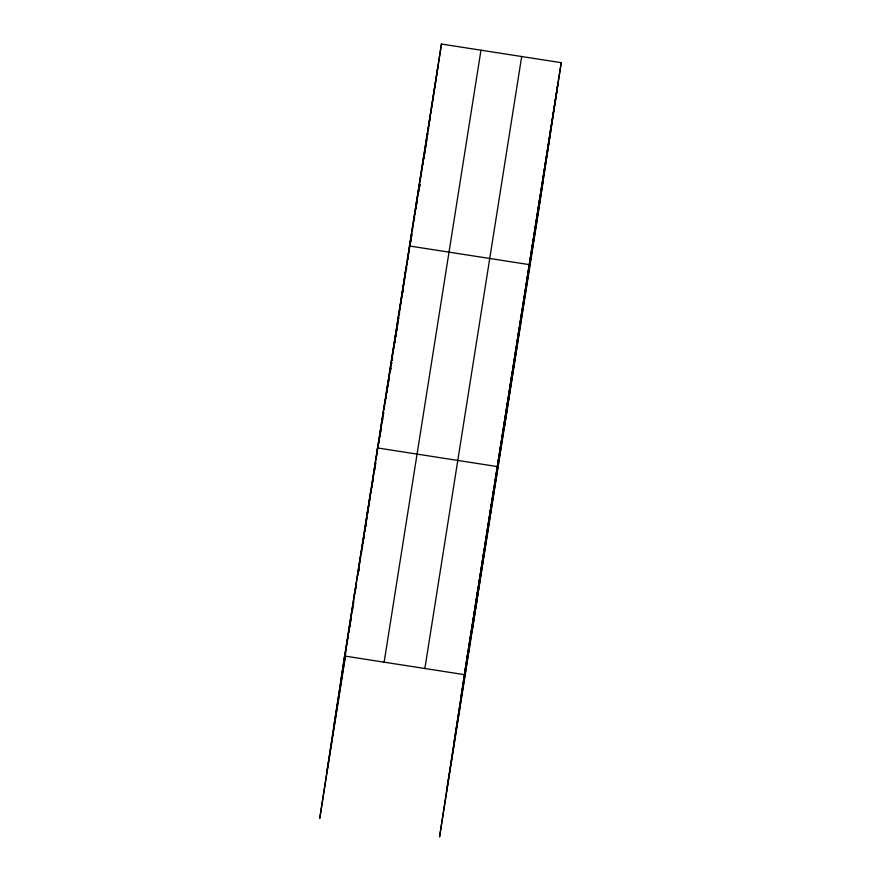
<?xml version="1.0" encoding="UTF-8"?>
<svg xmlns="http://www.w3.org/2000/svg" width="881" height="881" viewBox="0 0 881 881"><rect width="100%" height="100%" fill="white"/><g stroke="black" fill="none" stroke-linecap="round" stroke-linejoin="round"><path stroke-width="1.32" d="M344.229 659.219L351.2 614.409M350.814 617.603L354.492 593.607M354.107 596.8L361.078 551.991M360.692 555.184L367.663 510.374M367.278 513.568L370.945 489.572M358.655 571.328L359.063 568.641M361.287 554.171L361.684 551.55M362.08 548.94L362.476 546.33M362.884 543.72L364.282 534.58L363.589 538.401M365.075 529.349L364.679 531.959L366.881 517.599L365.483 526.739M370.372 494.77L367.289 514.911L367.718 512.313M370.571 493.437L377.531 447.955L497.313 466.578M377.409 449.519L384.634 403.08M384.722 403.3L388.191 380.636M388.069 382.2L395.294 335.76M395.162 337.324L398.84 313.317M398.719 314.88L405.943 268.441M390.404 370.725L390.812 368.038M392.034 360.054L392.441 357.444M393.036 353.523L393.433 350.913M393.84 348.292L394.236 345.682M394.633 343.072L395.04 340.462M395.635 336.542L396.032 333.932M396.439 331.322L396.835 328.701M397.232 326.091L398.63 316.951M402.121 294.166L399.038 314.297L399.456 311.687M402.331 292.822L405.612 271.348M405.822 270.004L413.046 223.565M412.925 225.129L416.592 201.121M416.471 202.685L423.695 156.245M423.574 157.809L427.241 133.802M427.12 135.366L434.344 88.926M434.223 90.49L437.901 66.493M419.488 187.565L419.896 184.878M422.979 164.736L423.387 162.06L422.968 164.67M423.794 159.406L424.19 156.796M424.598 154.186L424.994 151.565M425.589 147.656L425.997 145.035M426.393 142.425L426.789 139.815M427.197 137.205L427.792 133.284M428.188 130.674L428.595 128.064M428.992 125.443L429.388 122.833M429.796 120.223L430.391 116.303M430.787 113.693L431.205 111.006M431.613 108.319L441.447 44.05L561.23 62.672L536.386 224.974L439.553 836.95L467.679 653.834M467.304 657.039L470.972 633.032M470.597 636.225L477.557 591.415M477.183 594.609L484.143 549.799M483.768 552.993L490.728 508.194M490.354 511.387L494.021 487.38M472.48 628.88L500.86 444.134M500.738 445.698L507.963 399.258M507.841 400.822L511.52 376.815M511.398 378.378L518.623 331.939M518.491 333.503L522.169 309.506M504.439 426.933L529.272 264.619L409.489 245.997M529.151 266.183L532.818 242.187M532.697 243.751L539.921 197.311M539.8 198.864L547.024 152.424M546.903 153.988L550.57 129.992M550.449 131.555L557.673 85.116M340.936 680.022L441.447 44.05M333.954 725.669L348.358 634.639M348.766 632.029L350.209 622.933M350.418 621.634L351.034 617.724M351.442 615.125L351.86 612.526M352.268 609.927L353.71 600.82M354.118 598.221L354.536 595.622M354.944 593.023L356.387 583.916M357.62 576.119L358.027 573.509M358.446 570.91L360.703 556.605M361.122 554.006L363.379 539.701M368.137 509.67L370.427 495.155M370.846 492.512L371.264 489.88M371.683 487.237L373.985 472.712M374.194 471.401L375.647 462.162M376.066 459.519L377.531 450.279M377.74 448.958L378.367 444.993M378.786 442.361L379.204 439.718M379.623 437.075L381.077 427.836M381.286 426.514L383.587 412M384.006 409.357L384.634 405.403M384.843 404.082L386.307 394.842M386.715 392.199L387.133 389.556M387.552 386.924L388.18 382.96M388.389 381.638L391.527 361.838M391.737 360.516L395.073 339.405M395.492 336.762L395.91 334.119M396.329 331.487L397.794 322.237M398.212 319.605L398.63 316.962M399.875 309.044L402.177 294.518M402.386 293.208L403.013 289.243M403.432 286.6L403.85 283.968M404.269 281.325L405.723 272.086M406.141 269.443L406.559 266.8M406.978 264.168L407.396 261.525M407.815 258.882L409.28 249.642M409.489 248.321L411.779 233.806M412.198 231.163L412.826 227.21M413.035 225.888L414.499 216.649M414.918 214.006L415.336 211.363M415.755 208.731L416.173 206.088M416.592 203.445L419.719 183.644M420.138 181.012L422.44 166.487M422.858 163.844L423.265 161.212M423.684 158.569L424.102 155.926M424.521 153.294L427.659 133.494M428.078 130.851L430.369 116.336M326.763 772.692L345.693 653.052M347.136 643.945L347.543 641.346M347.951 638.747L348.369 636.137M348.986 632.239L349.394 629.64M349.801 627.041L350.22 624.442M350.627 621.832L351.045 619.233M352.477 610.137L352.896 607.527M353.303 604.928L353.71 602.329M355.153 593.221L355.572 590.622M355.979 588.023L356.387 585.425M358.655 571.119L359.063 568.52M362.19 548.775L362.609 546.143M363.864 538.214L364.282 535.582M365.736 526.342L366.155 523.699M370.956 493.338L371.375 490.695M371.793 488.063L372.211 485.42M372.63 482.777L373.048 480.145M374.513 470.906L374.932 468.263M375.35 465.62L375.769 462.977M378.059 448.462L378.478 445.819M378.896 443.187L379.315 440.544M379.733 437.901L380.151 435.258M380.57 432.626L380.988 429.983M382.453 420.744L382.872 418.101M383.279 415.458L383.698 412.826M385.999 398.3L386.418 395.668M386.836 393.025L387.255 390.382M387.673 387.739L388.092 385.107M388.51 382.464L388.928 379.821M390.382 370.582L390.801 367.95M392.056 360.021L392.474 357.389M394.776 342.863L395.195 340.231M395.602 337.588L396.021 334.945M396.439 332.302L396.857 329.67M397.276 327.027L397.694 324.384M398.322 320.431L398.741 317.788M399.159 315.145L399.578 312.513M399.996 309.87L400.415 307.227M402.705 292.712L403.124 290.069M406.262 270.269L406.681 267.626M407.099 264.994L407.518 262.351M407.925 259.708L408.344 257.065M410.645 242.55L411.064 239.907M411.482 237.275L411.901 234.632M414.191 220.107L414.61 217.475M415.028 214.832L415.447 212.189M415.865 209.557L416.284 206.914M416.702 204.271L417.12 201.628M418.585 192.388L419.004 189.756M419.422 187.113L419.83 184.47M345.495 655.772L319.77 818.328L344.614 656.026L464.386 674.648L561.23 62.672M384.138 662.171L480.971 50.195M424.862 668.503L521.695 56.527M460.719 698.644L557.552 86.668M453.737 744.291L550.57 132.315M446.535 791.314L543.368 179.339M391.638 362.664L391.23 365.351L391.638 362.664"/></g></svg>
